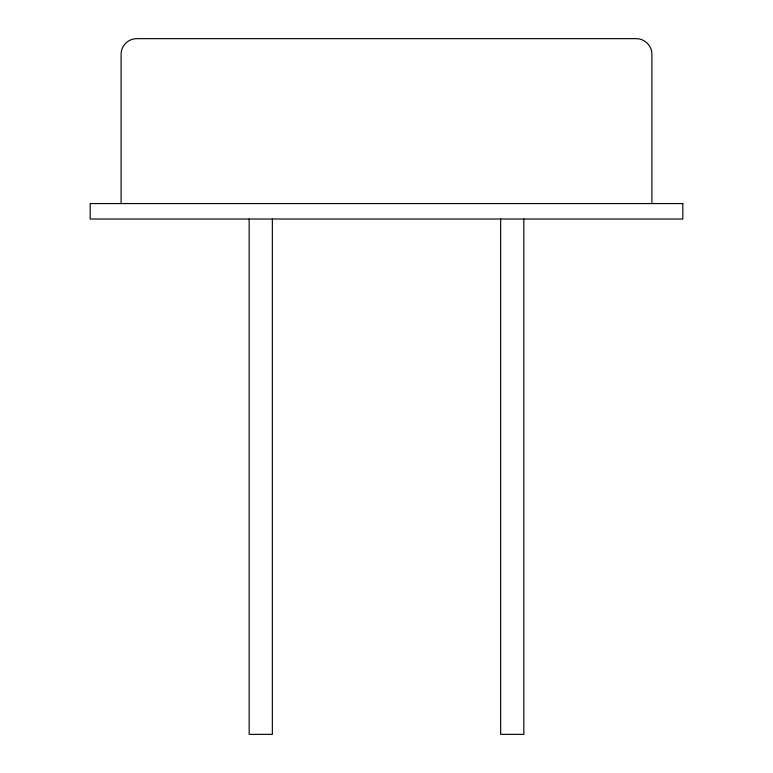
<?xml version="1.0" encoding="UTF-8"?>
<svg xmlns="http://www.w3.org/2000/svg" width="773" height="773" viewBox="0 0 773 773"><rect width="100%" height="100%" fill="white"/><g stroke="black" fill="none" stroke-linecap="round" stroke-linejoin="round"><path stroke-width="1.16" d="M651.9 203.56L651.9 54.11C651.939 45.781 644.595 38.592 636.305 38.65L136.695 38.65C128.405 38.592 121.061 45.781 121.1 54.11L121.1 203.56M523.833 219.02L523.833 734.35L500.643 734.35L500.643 219.02M272.357 219.02L272.357 734.35L249.167 734.35L249.167 219.02M682.82 203.56L90.18 203.56L90.18 219.02L682.82 219.02L682.82 203.56"/></g></svg>
